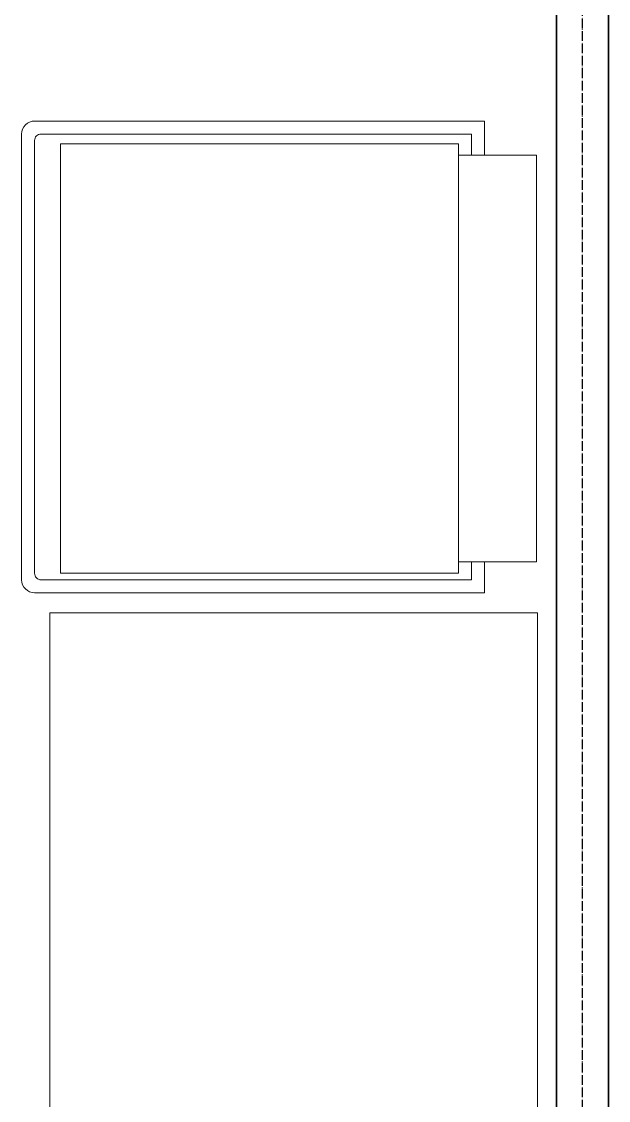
# Model space of a CAD drawing. Header units: millimetres. Extents: x 2162 to 93478, y -2737 to 52379.
# Drawn here: x 44320 to 45222, y 5029 to 6687 of the extents above; entities that cross this region are included whole.
import ezdxf

# ---------------------------------------------------------------- set-up
doc = ezdxf.new("R2010")
doc.units = ezdxf.units.MM
doc.linetypes.add('Штрихпунктир 15 х 2 х 2 мм', pattern=[19, 15, -2, 0, -2])
doc.linetypes.add('Штрихпунктирная', pattern=[30, 25, -2.25, 0.5, -2.25])
doc.layers.add('Axes', color=40, linetype='Штрихпунктирная')
doc.layers.add('equipment 1', color=4, linetype='Continuous', lineweight=9)
doc.layers.add('Wall', color=5, linetype='Continuous', lineweight=9)

# ---------------------------------------------------------------- blocks, each defined once
blk = doc.blocks.new('equipment 03')
at = {"color": 0, "extrusion": (2.22045e-16, 1, 0)}
blk.add_line((-1.2, 3.125, 14.2), (-0.9, 3.125, 14.5), dxfattribs=at)
at = {"color": 0}
for points in [[(-0.8, -3.125), (-0.8, -3.6), (-7.72, -3.6, -0.414214), (-7.92, -3.4), (-7.92, 3.45, -0.414214), (-7.72, 3.65), (-0.8, 3.65), (-0.8, 3.125)], [(-1, 3.125), (-1, 3.45), (-7.62, 3.45, 0.414214), (-7.72, 3.35), (-7.72, -3.3, 0.414214), (-7.62, -3.4), (-1, -3.4), (-1, -3.125)]]:
    blk.add_lwpolyline(points, format="xyb", dxfattribs=at)
for points in [[(-1.2, 3.3), (-1.2, -3.3), (-7.32, -3.3), (-7.32, 3.3)], [(-1.2, -3.125), (-1.2, 3.125), (0, 3.125), (0, -3.125)]]:
    blk.add_lwpolyline(points, close=True, dxfattribs=at)

msp = doc.modelspace()

# ---------------------------------------------------------------- linework, layer by layer
at = {"layer": 'Axes', "linetype": 'Штрихпунктир 15 х 2 х 2 мм'}
msp.add_line((45182.1, -1937.4), (45182.1, 21035.1), dxfattribs=at)
at = {"layer": 'equipment 1'}
msp.add_lwpolyline([(45113.1, 5778.4), (44363.1, 5778.4), (44363.1, 4678.4), (45113.1, 4678.4)], close=True, dxfattribs=at)
at = {"layer": 'Wall', "lineweight": 35}
for p, q in [((45222.1, 2865.1), (45222.1, 10890.1)), ((45142.1, 10810.1), (45142.1, 2865.1))]:
    msp.add_line(p, q, dxfattribs=at)

# ---------------------------------------------------------------- block references
at = {"layer": 'equipment 1', "xscale": 100, "yscale": 100, "zscale": 100}
msp.add_blockref('equipment 03', (45111.7, 6169.3), dxfattribs=at)

doc.saveas('drawing.dxf')
